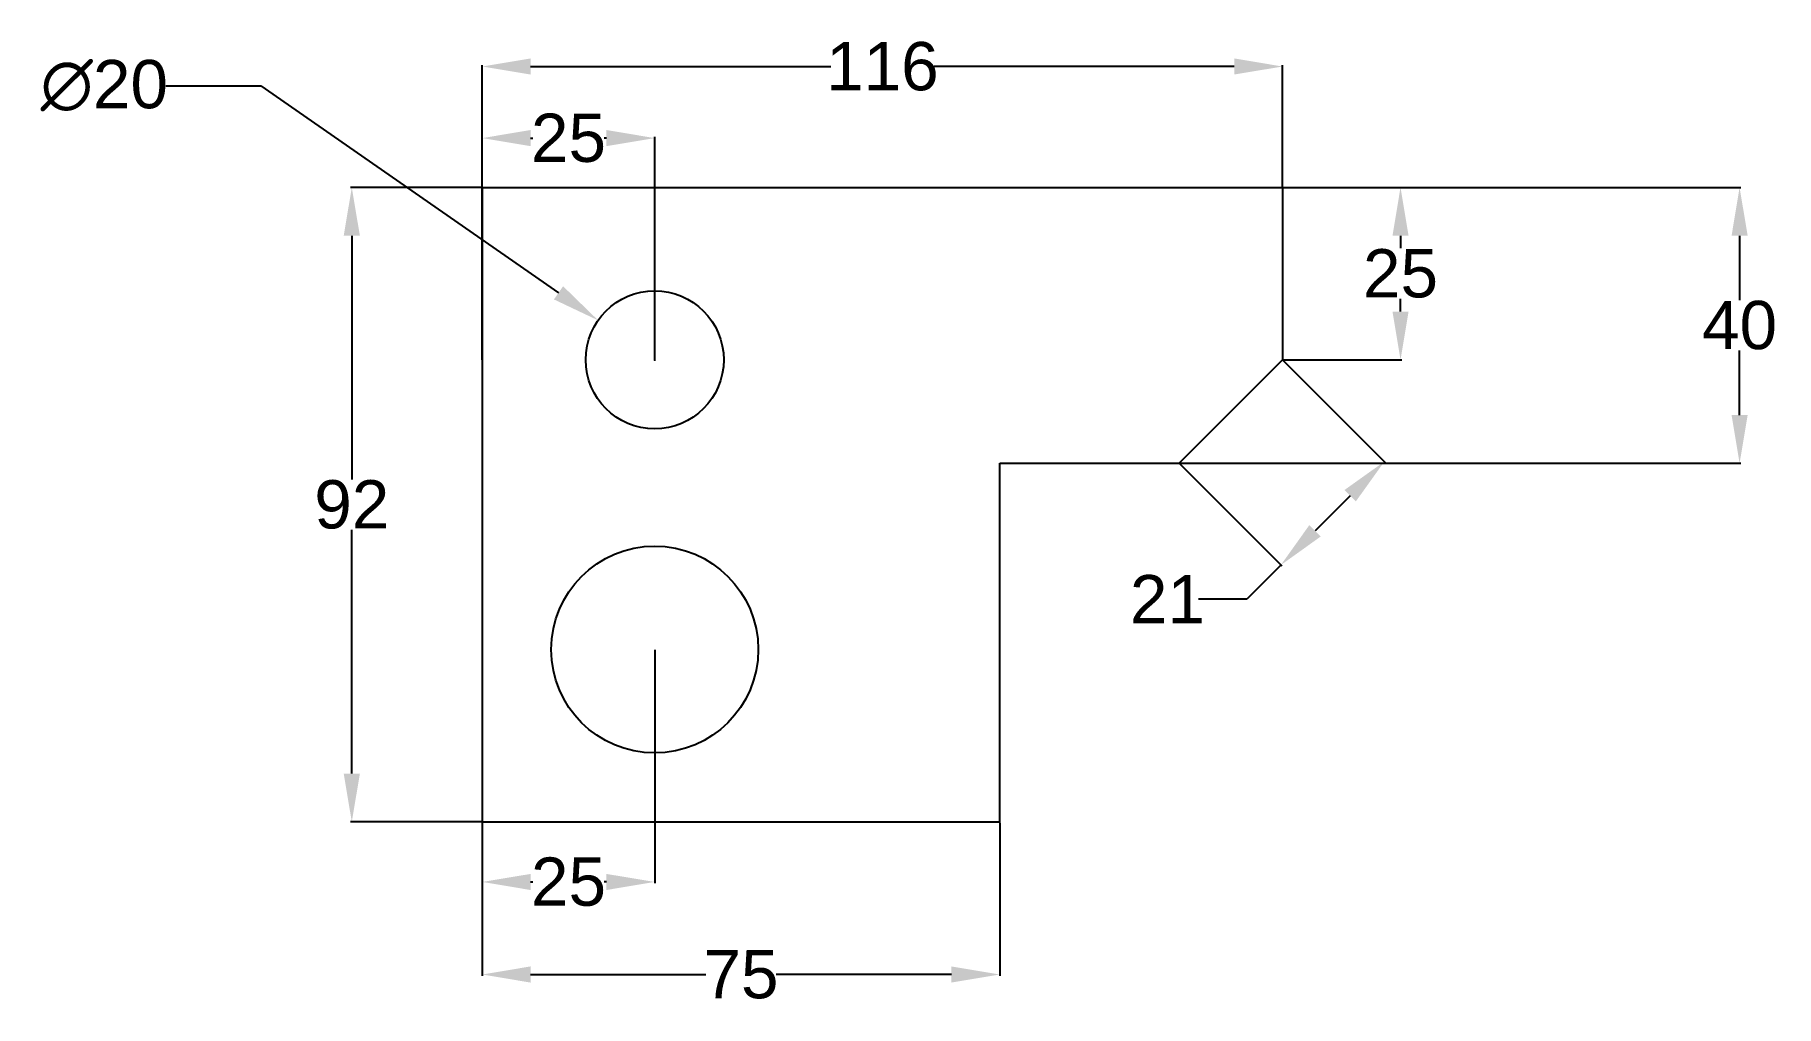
# Model space of a CAD drawing. Header units: inches. Extents: x 12 to 264, y -53 to 88.
import ezdxf

# ---------------------------------------------------------------- set-up
doc = ezdxf.new("R2010")
doc.units = ezdxf.units.IN
doc.header["$MEASUREMENT"] = 0
doc.styles.get("Standard").update_dxf_attribs({"font": 'arial.ttf'})
doc.dimstyles.get("Standard").update_dxf_attribs({"dimtxt": 7, "dimasz": 7, "dimexe": 0.18, "dimexo": 0.0625, "dimgap": 0.09, "dimtad": 0, "dimtih": 1, "dimtoh": 1, "dimdec": 0, "dimzin": 0, "dimdsep": 46, "dimtxsty": 'Standard', "dimcen": 0.09, "dimadec": 0, "dimazin": 0, "dimtfac": 1, "dimtdec": 0, "dimtofl": 0, "dimtmove": 0, "dimatfit": 3, "dimfxl": 1, "dimtolj": 1, "dimtzin": 0, "dimarcsym": 0})

# ---------------------------------------------------------------- blocks, each defined once
blk = doc.blocks.new('*D1')
at = {"color": 0, "lineweight": -2, "transparency": 16777216}
for p, q in [((76.36, 66.15), (57.33, 66.15)), ((57.51, 59.15), (57.51, 23.82)), ((57.51, -18.85), (57.51, 16.49)), ((76.36, -25.85), (57.33, -25.85))]:
    blk.add_line(p, q, dxfattribs=at)
at = {"color": 0, "transparency": 16777216}
for points in [[(56.34, 59.15), (58.68, 59.15), (57.51, 66.15)], [(56.34, -18.85), (58.68, -18.85), (57.51, -25.85)]]:
    blk.add_solid(points, dxfattribs=at)
at = {"layer": 'Defpoints', "color": 0, "transparency": 16777216}
for p in [(76.42, 66.15), (57.51, -25.85), (76.42, -25.85)]:
    blk.add_point(p, dxfattribs=at)
at = {"color": 0, "transparency": 16777216, "insert": (57.51, 20.15), "char_height": 7, "attachment_point": 5}
blk.add_mtext('\\A1;92', dxfattribs=at)
blk = doc.blocks.new('*D2')
at = {"color": 0, "lineweight": -2, "transparency": 16777216}
for p, q in [((76.42, 66.22), (76.42, 83.86)), ((83.42, 83.68), (126.93, 83.68)), ((185.42, 83.68), (141.92, 83.68)), ((192.42, 66.22), (192.42, 83.86))]:
    blk.add_line(p, q, dxfattribs=at)
at = {"color": 0, "transparency": 16777216}
for points in [[(83.42, 84.85), (83.42, 82.52), (76.42, 83.68)], [(185.42, 84.85), (185.42, 82.52), (192.42, 83.68)]]:
    blk.add_solid(points, dxfattribs=at)
at = {"layer": 'Defpoints', "color": 0, "transparency": 16777216}
for p in [(192.42, 83.68), (76.42, 66.15), (192.42, 66.15)]:
    blk.add_point(p, dxfattribs=at)
at = {"color": 0, "transparency": 16777216, "insert": (134.42, 83.68), "char_height": 7, "attachment_point": 5}
blk.add_mtext('\\A1;116', dxfattribs=at)
blk = doc.blocks.new('*D3')
at = {"color": 0, "lineweight": -2, "transparency": 16777216}
for p, q in [((192.49, 66.15), (209.7, 66.15)), ((209.52, 59.15), (209.52, 57.32)), ((209.52, 48.15), (209.52, 49.99)), ((192.49, 41.15), (209.7, 41.15))]:
    blk.add_line(p, q, dxfattribs=at)
at = {"color": 0, "transparency": 16777216}
for points in [[(208.36, 59.15), (210.69, 59.15), (209.52, 66.15)], [(208.36, 48.15), (210.69, 48.15), (209.52, 41.15)]]:
    blk.add_solid(points, dxfattribs=at)
at = {"layer": 'Defpoints', "color": 0, "transparency": 16777216}
for p in [(192.42, 66.15), (192.42, 41.15), (209.52, 41.15)]:
    blk.add_point(p, dxfattribs=at)
at = {"color": 0, "transparency": 16777216, "insert": (209.52, 53.65), "char_height": 7, "attachment_point": 5}
blk.add_mtext('\\A1;25', dxfattribs=at)
blk = doc.blocks.new('*D4')
at = {"color": 0, "lineweight": -2, "transparency": 16777216}
for p, q in [((192.47, 41.11), (207.3, 26.27)), ((177.47, 26.11), (192.3, 11.27)), ((202.23, 21.45), (197.13, 16.35)), ((192.18, 11.4), (187.23, 6.45)), ((187.23, 6.45), (180.23, 6.45))]:
    blk.add_line(p, q, dxfattribs=at)
at = {"color": 0, "transparency": 16777216}
for points in [[(201.4, 22.28), (203.05, 20.63), (207.18, 26.4)], [(196.3, 17.18), (197.95, 15.53), (192.18, 11.4)]]:
    blk.add_solid(points, dxfattribs=at)
at = {"layer": 'Defpoints', "color": 0, "transparency": 16777216}
for p in [(192.42, 41.15), (177.42, 26.15), (192.18, 11.4)]:
    blk.add_point(p, dxfattribs=at)
at = {"color": 0, "transparency": 16777216, "insert": (175.74, 6.45), "char_height": 7, "attachment_point": 5}
blk.add_mtext('\\A1;21', dxfattribs=at)
blk = doc.blocks.new('*D5')
at = {"color": 0, "lineweight": -2, "transparency": 16777216}
for p, q in [((76.42, -25.91), (76.42, -48.15)), ((151.42, -25.91), (151.42, -48.15)), ((83.42, -47.97), (108.82, -47.97)), ((144.42, -47.97), (119.03, -47.97))]:
    blk.add_line(p, q, dxfattribs=at)
at = {"color": 0, "transparency": 16777216}
for points in [[(83.42, -46.8), (83.42, -49.14), (76.42, -47.97)], [(144.42, -46.8), (144.42, -49.14), (151.42, -47.97)]]:
    blk.add_solid(points, dxfattribs=at)
at = {"layer": 'Defpoints', "color": 0, "transparency": 16777216}
for p in [(76.42, -25.85), (151.42, -25.85), (151.42, -47.97)]:
    blk.add_point(p, dxfattribs=at)
at = {"color": 0, "transparency": 16777216, "insert": (113.92, -47.97), "char_height": 7, "attachment_point": 5}
blk.add_mtext('\\A1;75', dxfattribs=at)
blk = doc.blocks.new('*D6')
at = {"color": 0, "lineweight": -2, "transparency": 16777216}
for p, q in [((167.02, 66.15), (258.85, 66.15)), ((258.67, 59.15), (258.67, 49.82)), ((258.67, 33.15), (258.67, 42.49)), ((167.02, 26.15), (258.85, 26.15))]:
    blk.add_line(p, q, dxfattribs=at)
at = {"color": 0, "transparency": 16777216}
for points in [[(257.51, 59.15), (259.84, 59.15), (258.67, 66.15)], [(257.51, 33.15), (259.84, 33.15), (258.67, 26.15)]]:
    blk.add_solid(points, dxfattribs=at)
at = {"layer": 'Defpoints', "color": 0, "transparency": 16777216}
for p in [(166.96, 66.15), (166.96, 26.15), (258.67, 26.15)]:
    blk.add_point(p, dxfattribs=at)
at = {"color": 0, "transparency": 16777216, "insert": (258.67, 46.15), "char_height": 7, "attachment_point": 5}
blk.add_mtext('\\A1;40', dxfattribs=at)
blk = doc.blocks.new('*D7')
at = {"color": 0, "lineweight": -2, "transparency": 16777216}
for p, q in [((30.54, 80.9), (44.34, 80.9)), ((44.34, 80.9), (87.47, 50.87)), ((101.33, 41.15), (101.51, 41.15)), ((101.42, 41.06), (101.42, 41.24))]:
    blk.add_line(p, q, dxfattribs=at)
at = {"color": 0, "transparency": 16777216}
blk.add_solid([(88.14, 51.82), (86.81, 49.91), (93.22, 46.87)], dxfattribs=at)
at = {"layer": 'Defpoints', "color": 0, "transparency": 16777216}
for p in [(93.22, 46.87), (109.63, 35.44)]:
    blk.add_point(p, dxfattribs=at)
at = {"color": 0, "transparency": 16777216, "insert": (21.64, 80.9), "char_height": 7, "attachment_point": 5}
blk.add_mtext('\\A1;∅20', dxfattribs=at)
blk = doc.blocks.new('*D8')
at = {"color": 0, "lineweight": -2, "transparency": 16777216}
for p, q in [((76.42, -0.91), (76.42, -34.73)), ((101.42, -0.91), (101.42, -34.73)), ((83.42, -34.55), (83.74, -34.55)), ((94.42, -34.55), (94.11, -34.55))]:
    blk.add_line(p, q, dxfattribs=at)
at = {"color": 0, "transparency": 16777216}
for points in [[(83.42, -33.39), (83.42, -35.72), (76.42, -34.55)], [(94.42, -33.39), (94.42, -35.72), (101.42, -34.55)]]:
    blk.add_solid(points, dxfattribs=at)
at = {"layer": 'Defpoints', "color": 0, "transparency": 16777216}
for p in [(76.42, -0.85), (101.42, -0.85), (76.42, -34.55)]:
    blk.add_point(p, dxfattribs=at)
at = {"color": 0, "transparency": 16777216, "insert": (88.92, -34.55), "char_height": 7, "attachment_point": 5}
blk.add_mtext('\\A1;25', dxfattribs=at)
blk = doc.blocks.new('*D9')
at = {"color": 0, "lineweight": -2, "transparency": 16777216}
for p, q in [((76.42, 41.13), (76.42, 73.48)), ((83.42, 73.3), (83.74, 73.3)), ((94.42, 73.3), (94.11, 73.3)), ((101.42, 41.13), (101.42, 73.48))]:
    blk.add_line(p, q, dxfattribs=at)
at = {"color": 0, "transparency": 16777216}
for points in [[(83.42, 74.47), (83.42, 72.13), (76.42, 73.3)], [(94.42, 74.47), (94.42, 72.13), (101.42, 73.3)]]:
    blk.add_solid(points, dxfattribs=at)
at = {"layer": 'Defpoints', "color": 0, "transparency": 16777216}
for p in [(76.42, 73.3), (76.42, 41.06), (101.42, 41.06)]:
    blk.add_point(p, dxfattribs=at)
at = {"color": 0, "transparency": 16777216, "insert": (88.92, 73.3), "char_height": 7, "attachment_point": 5}
blk.add_mtext('\\A1;25', dxfattribs=at)

msp = doc.modelspace()

# ---------------------------------------------------------------- linework, layer by layer
for p, q in [((76.42, 66.15), (76.42, -25.85)), ((76.42, 66.15), (192.42, 66.15)), ((76.42, 66.15), (101.42, 66.15)), ((192.42, 66.15), (192.42, 41.15)), ((192.42, 41.15), (177.42, 26.15)), ((151.42, -25.85), (151.42, 26.15)), ((151.42, 26.15), (177.42, 26.15)), ((76.42, -25.85), (151.42, -25.85)), ((76.42, -25.85), (101.42, -25.85)), ((76.42, -25.85), (101.42, -25.85))]:
    msp.add_line(p, q)
for centre, radius in [((101.42, 41.15), 10), ((101.42, -0.85), 15)]:
    msp.add_circle(centre, radius)

# ---------------------------------------------------------------- dimensions: what is measured, and where the dimension line sits
for p1, p2, distance, picture, middle in [((76.42, 66.15), (192.42, 66.15), 17.53, '*D2', (134.42, 83.68)), ((76.42, 66.15), (76.42, -25.85), -18.91, '*D1', (57.51, 20.15)), ((192.42, 66.15), (192.42, 41.15), 17.1, '*D3', (209.52, 53.65)), ((192.42, 41.15), (177.42, 26.15), 20.86, '*D4', (175.74, 6.45)), ((76.42, -25.85), (151.42, -25.85), -22.12, '*D5', (113.92, -47.97))]:
    dim = msp.add_aligned_dim(p1=p1, p2=p2, distance=distance, dimstyle='Standard')
    dim.commit()
    dim.dimension.update_dxf_attribs({"geometry": picture, "text_midpoint": middle})
dim = msp.add_diameter_dim_2p(p1=(109.63, 35.44), p2=(93.22, 46.87), dimstyle='Standard')
dim.commit()
dim.dimension.update_dxf_attribs({"geometry": '*D7', "text_midpoint": (21.64, 80.9), "dimtype": 163})
for base, p1, p2, picture, middle in [((76.42, 73.3), (101.42, 41.06), (76.42, 41.06), '*D9', (88.92, 73.3)), ((76.42, -34.55), (101.42, -0.85), (76.42, -0.85), '*D8', (88.92, -34.55))]:
    dim = msp.add_linear_dim(base=base, p1=p1, p2=p2, dimstyle='Standard')
    dim.commit()
    dim.dimension.update_dxf_attribs({"geometry": picture, "text_midpoint": middle})
dim = msp.add_linear_dim(base=(258.67, 26.15), p1=(166.96, 66.15), p2=(166.96, 26.15), angle=90, dimstyle='Standard')
dim.commit()
dim.dimension.update_dxf_attribs({"geometry": '*D6', "text_midpoint": (258.67, 46.15)})

doc.saveas('drawing.dxf')
